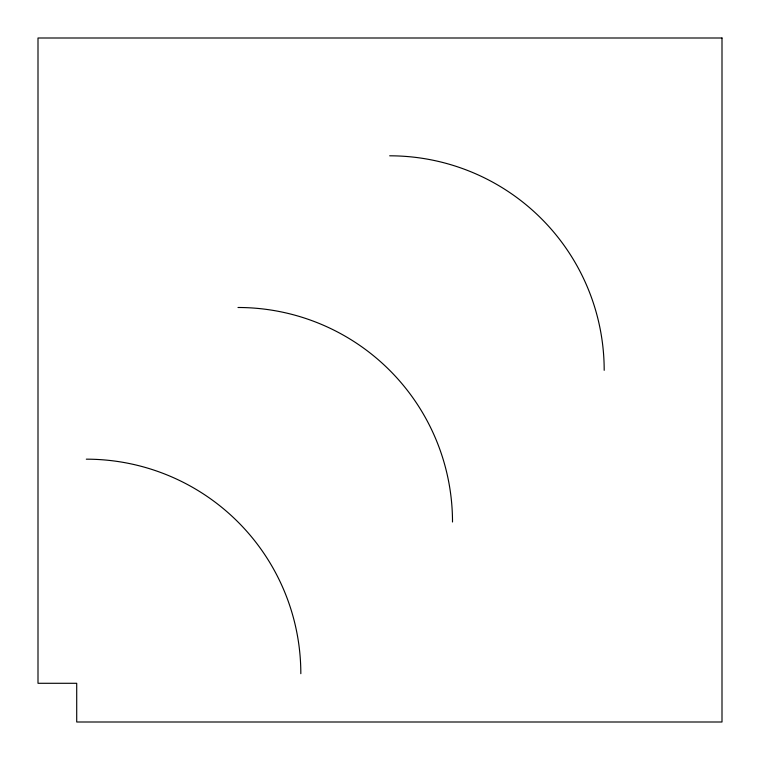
<?xml version="1.0" encoding="UTF-8"?>
<svg xmlns="http://www.w3.org/2000/svg" width="760" height="760" viewBox="0 0 760 760"><rect width="100%" height="100%" fill="white"/><g stroke="black" fill="none" stroke-linecap="round" stroke-linejoin="round"><path stroke-width="1.14" d="M86.307 459.173A214.51 214.51 0 0 1 300.827 673.692M237.994 307.496A214.51 214.51 0 0 1 452.504 522.006M389.68 155.809A214.51 214.51 0 0 1 604.19 370.32M722 38L38 38L38 683.288L76.712 683.288L76.712 722L722 722L722 38"/></g></svg>
